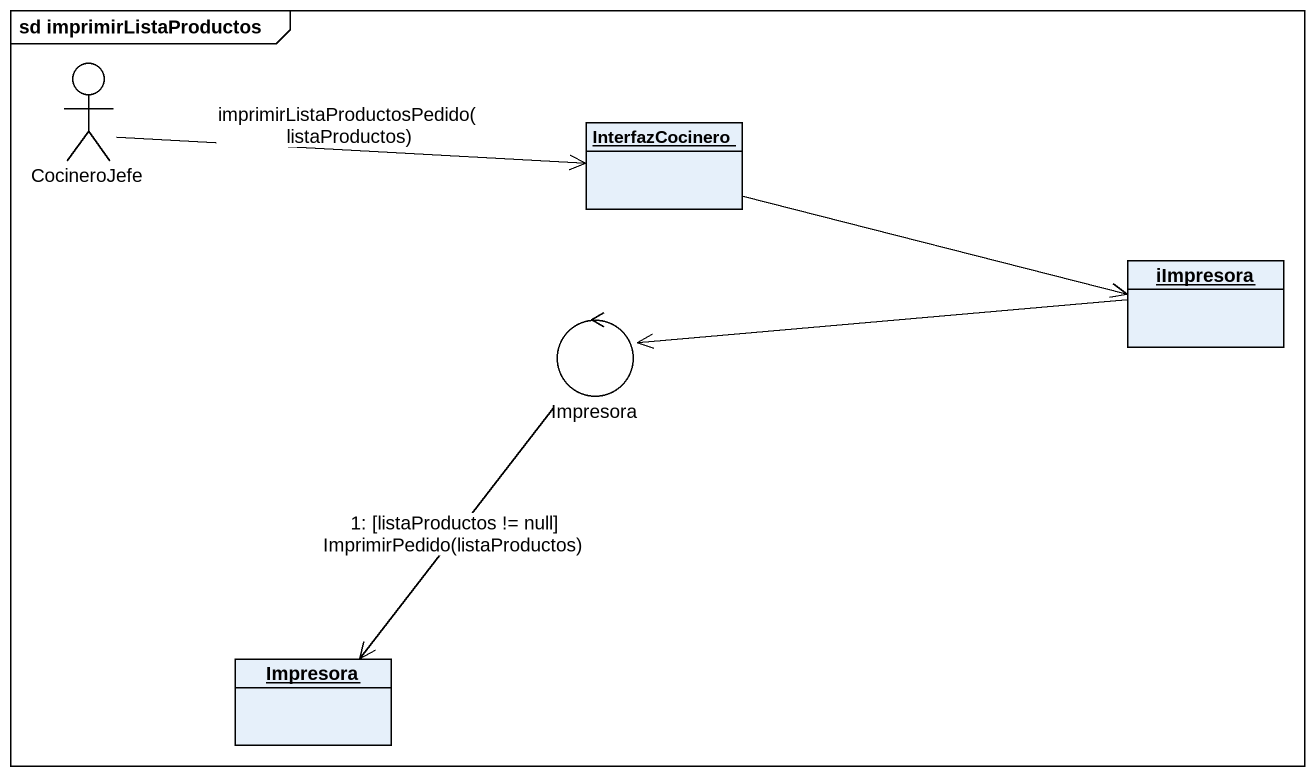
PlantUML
@startuml
mainframe sd imprimirListaProductos
allowmixing
hide circle
hide empty members
actor CocineroJefe
object InterfazCocinero
object iImpresora
control Impresora
object "Impresora" as Impresora_2
CocineroJefe -right-> InterfazCocinero : imprimirListaProductosPedido(listaProductos)
InterfazCocinero -right-> iImpresora
iImpresora -left-> Impresora
Impresora --> Impresora_2 : 1: [listaProductos != null] ImprimirPedido(listaProductos)
@enduml
